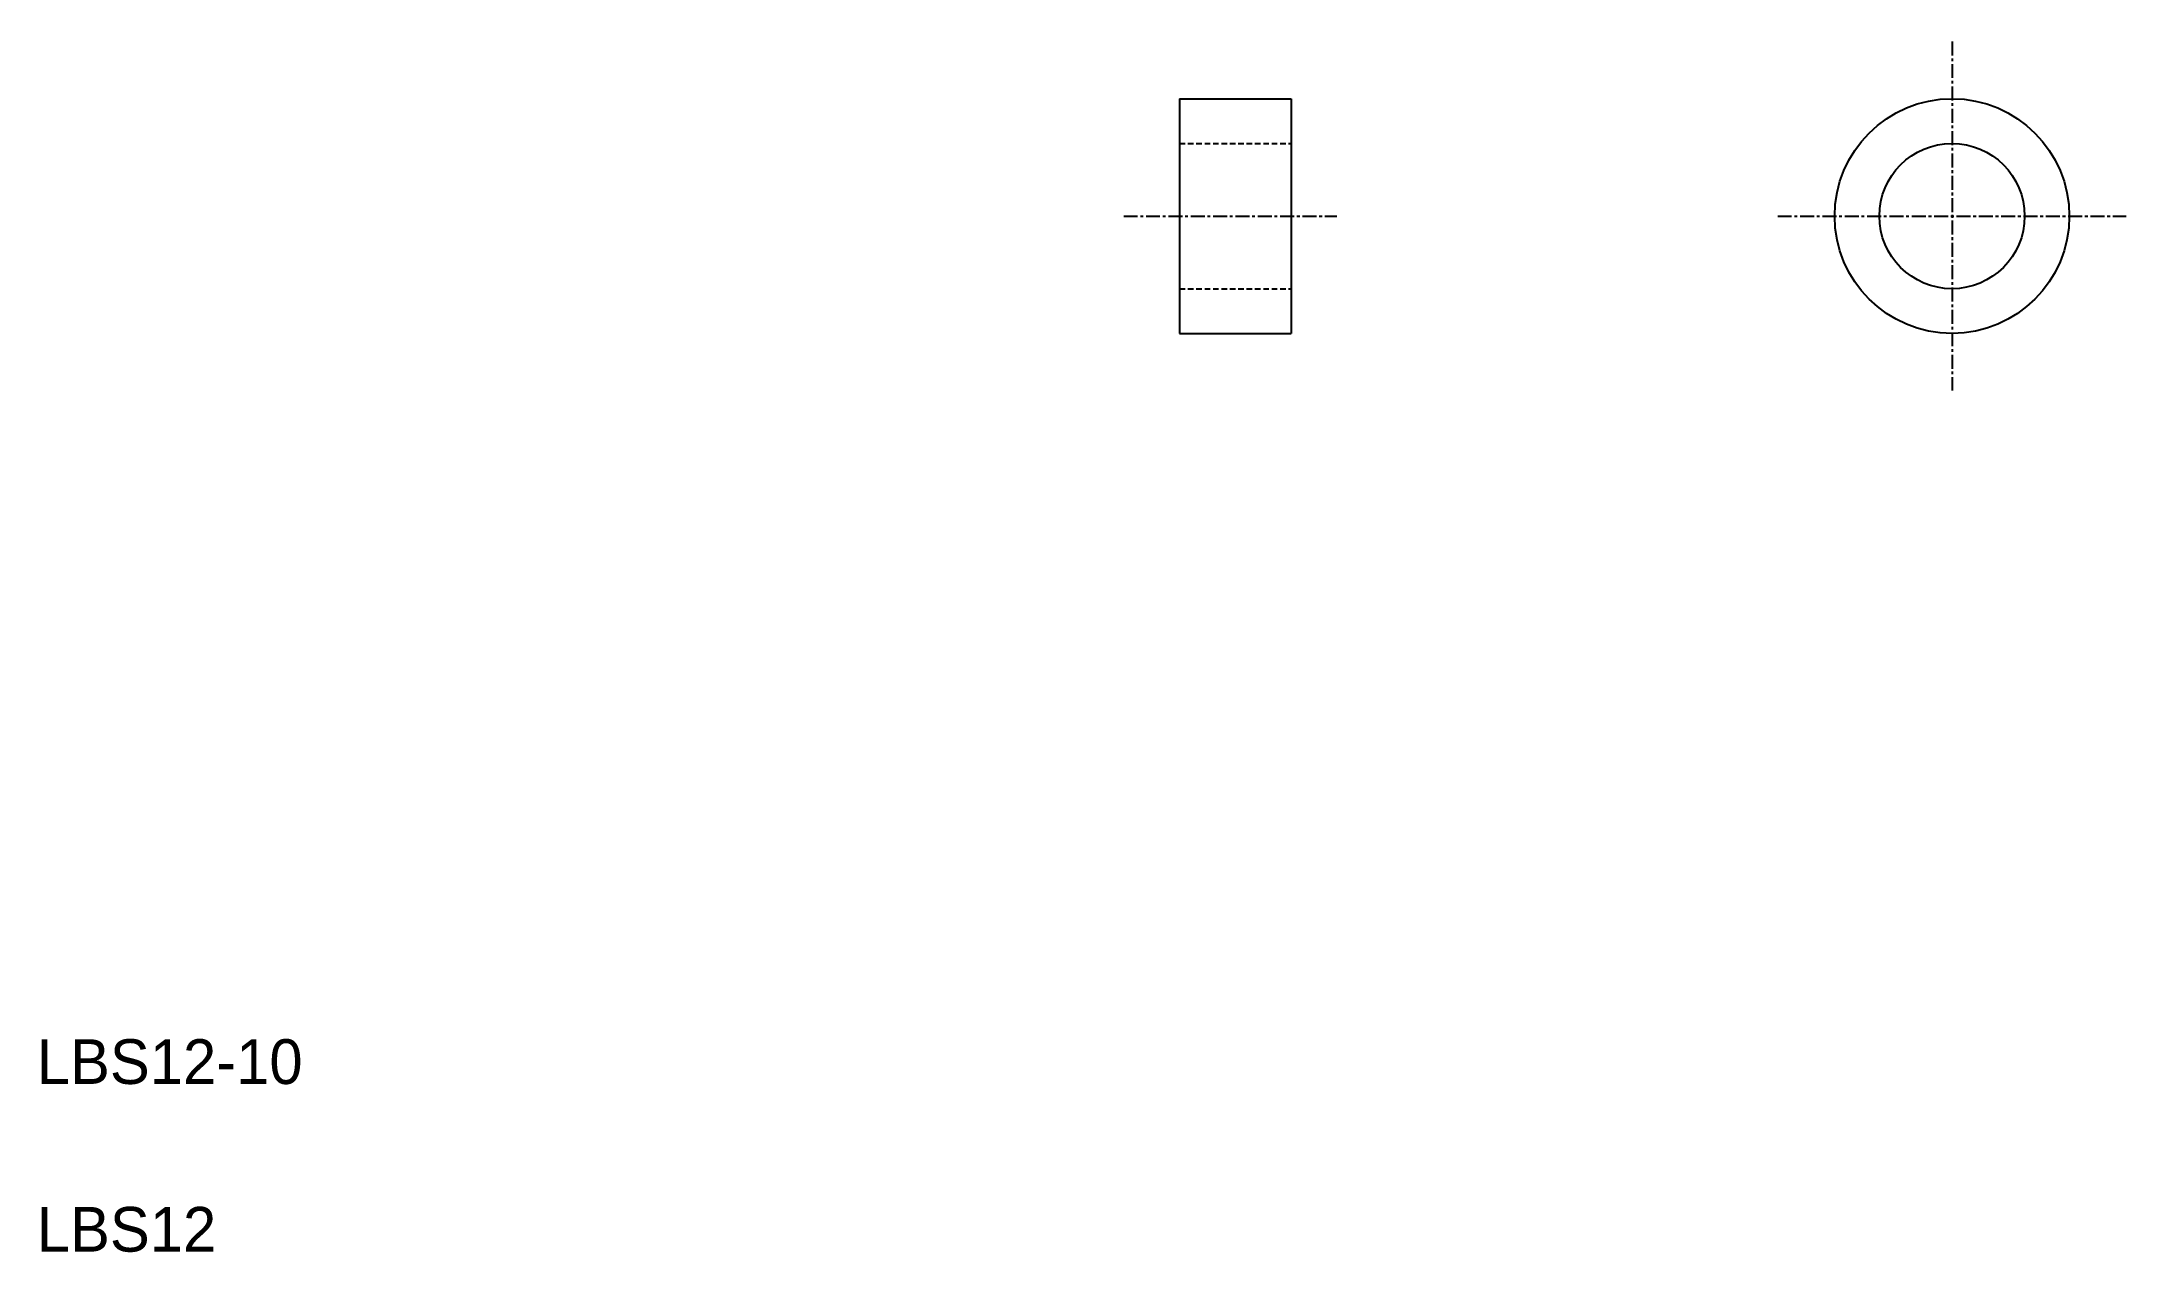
# Model space of a CAD drawing. Extents: x 10 to 197, y 10 to 118.
import ezdxf

# ---------------------------------------------------------------- set-up
doc = ezdxf.new("R2010")
doc.units = 0
doc.linetypes.add('CENTER', pattern=[2, 1.25, -0.25, 0.25, -0.25])
doc.linetypes.add('DASHED', pattern=[0.75, 0.5, -0.25])
doc.layers.get('0').update_dxf_attribs({"linetype": 'CONTINUOUS'})
doc.layers.add('CENTER', color=1, linetype='CENTER')

msp = doc.modelspace()

# ---------------------------------------------------------------- linework, layer by layer
for p, q in [((112.27, 113.13), (112.27, 92.13)), ((112.27, 113.13), (122.27, 113.13)), ((114.77, 113.13), (114.77, 113.13)), ((117.27, 113.13), (117.27, 113.13)), ((122.27, 113.13), (122.27, 92.13)), ((112.27, 92.13), (122.27, 92.13))]:
    msp.add_line(p, q)
at = {"color": 3, "linetype": 'DASHED'}
for p, q in [((112.27, 109.13), (122.27, 109.13)), ((112.27, 96.13), (122.27, 96.13))]:
    msp.add_line(p, q, dxfattribs=at)
for radius in [10.5, 6.5]:
    msp.add_circle((181.4, 102.63), radius)
at = {"layer": 'CENTER', "color": 1, "linetype": 'CENTER'}
for p, q in [((181.4, 118.23), (181.4, 87.03)), ((107.27, 102.63), (126.34, 102.63)), ((165.8, 102.63), (197, 102.63))]:
    msp.add_line(p, q, dxfattribs=at)

# ---------------------------------------------------------------- texts
for s, p in [('LBS12-10', (10, 25)), ('LBS12', (10, 10))]:
    msp.add_text(s, height=4).set_placement(p)

doc.saveas('drawing.dxf')
